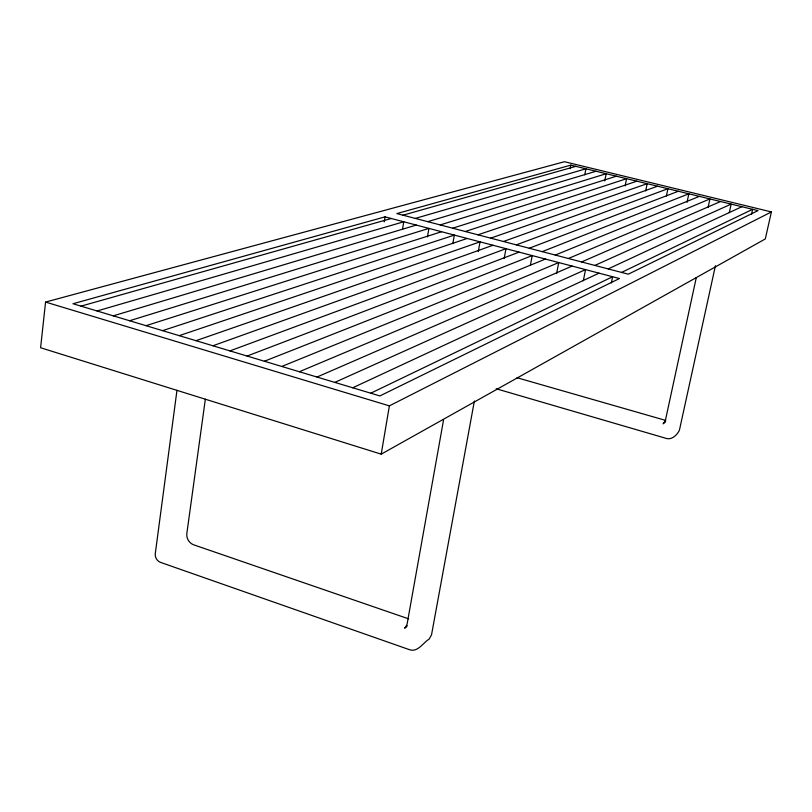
<?xml version="1.0" encoding="UTF-8"?>
<svg xmlns="http://www.w3.org/2000/svg" width="812" height="812" viewBox="0 0 812 812"><rect width="100%" height="100%" fill="white"/><g stroke="black" fill="none" stroke-linecap="round" stroke-linejoin="round"><path stroke-width="1.22" d="M45.573 302.074L40.6 347.749L381.214 454.152L765.29 238.941L771.4 211.932L564.482 161.71L45.573 302.074L389.374 405.868L771.4 211.932M176.965 390.369L155.265 553.754C154.869 557.367 157 561.051 160.421 562.34L409.674 649.762C417.875 652.554 423.255 642.485 429.172 639.095L431.537 634.781L474.381 400.986M205.345 399.169L186.821 533.636C186.283 538.275 189.094 543.106 193.5 544.75L408.588 618.835M384.238 221.828L385.05 216.855L619.434 278.536L379.864 395.931L72.999 303.739L385.05 216.855M402.508 229.258L403.747 221.777L97.075 310.976M381.214 454.152L389.374 405.868M427.467 236.85L428.909 228.405L129.585 320.74M452.852 243.58L454.334 235.094L162.552 330.646M443.565 419.855L407.076 624.154L405.289 627.818L406.01 626.864L404.498 628.052L407.411 625.758M478.278 251.588L480.024 241.854L195.996 340.695M504.191 258.46L505.988 248.685L229.938 350.896M530.368 265.402L532.215 255.587L264.367 361.238M570.166 168.713L570.846 165.13L758.002 210.623L628.305 274.182L396.835 213.576L570.846 165.13M556.596 273.654L558.737 262.56L299.313 371.734M584.762 174.793L585.929 168.794L415.318 218.418M583.331 280.749L585.533 269.614L334.777 382.391M604.747 180.934L606.178 173.717L440.175 224.924M625.138 185.928L626.59 178.681L465.296 231.501M611.355 282.952L612.613 276.74L370.779 393.201M645.682 190.952L647.174 183.685L490.671 238.149M666.398 196.017L667.921 188.719L516.31 244.859M687.023 202.34L688.83 193.804L542.213 251.639M708.074 207.496L709.921 198.93L568.39 258.49M696.3 277.521L665.322 420.789L663.099 423.823L665.596 421.844M715.423 265.717L679.421 430.177C677.452 434.623 672.397 439.576 667.149 438.663L496.173 388.755M729.298 212.693L731.176 204.106L594.851 265.422M751.516 214.236L752.612 209.313L621.576 272.416M352.712 387.781L599.033 273.167M608.178 268.914L741.874 206.705M316.984 377.042L572.095 266.072M581.585 261.951L720.528 201.518M281.774 366.466L545.441 259.058M555.266 255.059L699.355 196.362M247.092 356.042L519.071 252.126M529.231 248.239L678.355 191.256M212.906 345.77L492.975 245.254M503.46 241.489L657.527 186.202M179.219 335.65L467.144 238.464M477.953 234.82L636.862 181.177M146.008 325.673L441.586 231.735M452.7 228.202L616.369 176.194M113.274 315.838L416.302 225.086M427.711 221.666L596.038 171.251M80.997 306.144L391.262 218.499M402.975 215.19L575.87 166.348M665.769 420.433L517.051 377.732"/></g></svg>
